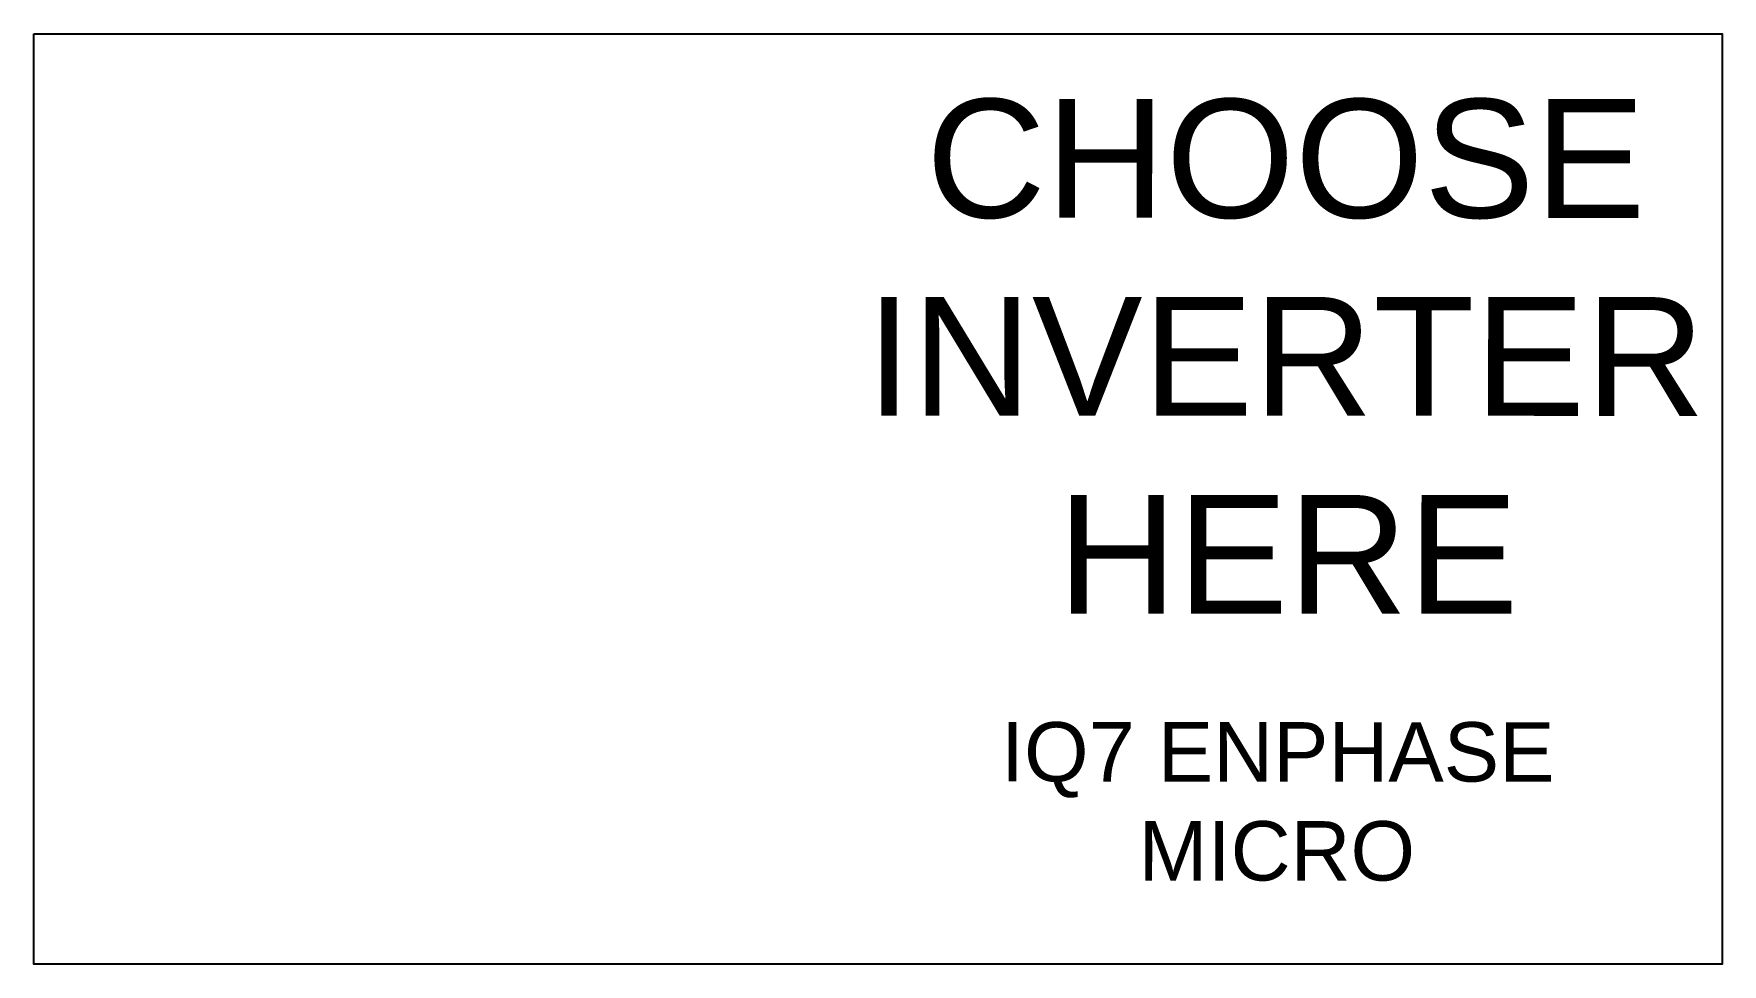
# Model space of a CAD drawing. Header units: feet. Extents: x -332 to 0, y 0 to 183.
import ezdxf

# ---------------------------------------------------------------- set-up
doc = ezdxf.new("R2010")
doc.units = ezdxf.units.FT
doc.header["$MEASUREMENT"] = 0
doc.layers.add('LOCKED (NO PRINT)', color=7, linetype='Continuous', plot=False)
doc.styles.add('TITLE BBLOCK TEXT', font='ARIALUNI.TTF')

msp = doc.modelspace()

# ---------------------------------------------------------------- linework, layer by layer
at = {"layer": 'LOCKED (NO PRINT)', "color": 1}
msp.add_lwpolyline([(-332.35, 183.24), (0, 183.24), (0, 0), (-332.35, 0)], close=True, dxfattribs=at)
msp.add_lwpolyline([(-332.35, 183.24), (0, 183.24), (0, 0), (-332.35, 0)], close=True, dxfattribs=at)

# ---------------------------------------------------------------- texts
at = {"color": 2, "attachment_point": 1, "rotation": 359.9886, "style": 'TITLE BBLOCK TEXT'}
for s, insert, char_height, width in [('\\pi13.431;CHOOSE\\P\\pi1.6166;INVERTER\\P\\pi39.324;HERE', (-170.16, 170.4), 23.3887, 165.0717), ('\\pi23.738;IQ7 ENPHASE\\P\\pi50.8;MICRO', (-165.7, 47.69), 11.6944, 154.0569)]:
    msp.add_mtext(s, dxfattribs=dict(at, insert=insert, char_height=char_height, width=width))

doc.saveas('drawing.dxf')
